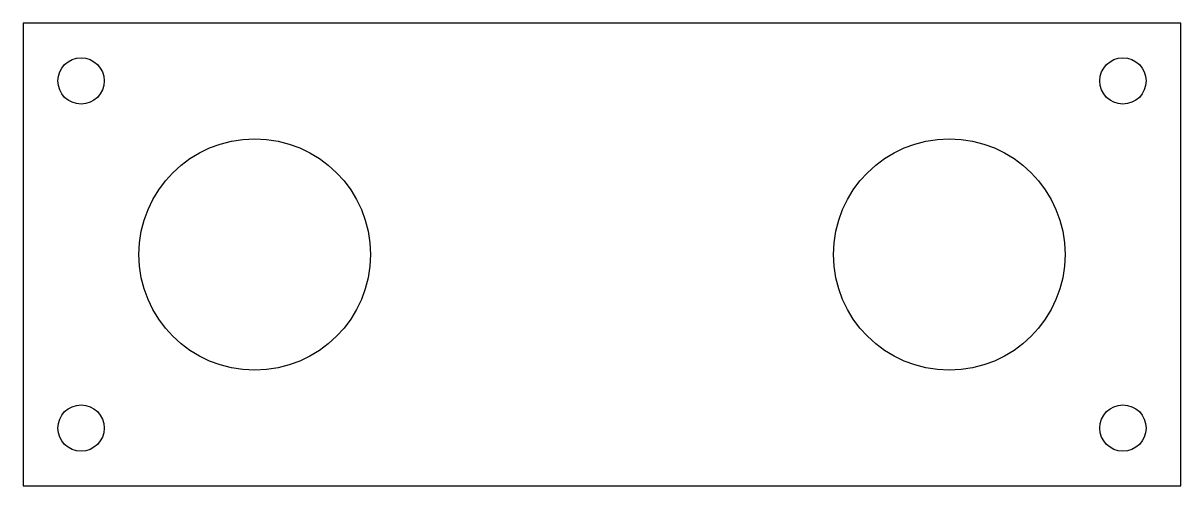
# Model space of a CAD drawing. Header units: inches. Extents: x 0 to 50, y 0 to 20.
import ezdxf

# ---------------------------------------------------------------- set-up
doc = ezdxf.new("R2010")
doc.units = ezdxf.units.IN
doc.header["$MEASUREMENT"] = 0

msp = doc.modelspace()

# ---------------------------------------------------------------- linework, layer by layer
msp.add_lwpolyline([(0, 20), (0, 0), (50, 0), (50, 20)], close=True)
for centre, radius in [((2.5, 17.5), 1), ((47.5, 17.5), 1), ((10, 10), 5), ((40, 10), 5), ((2.5, 2.5), 1), ((47.5, 2.5), 1)]:
    msp.add_circle(centre, radius)

doc.saveas('drawing.dxf')
